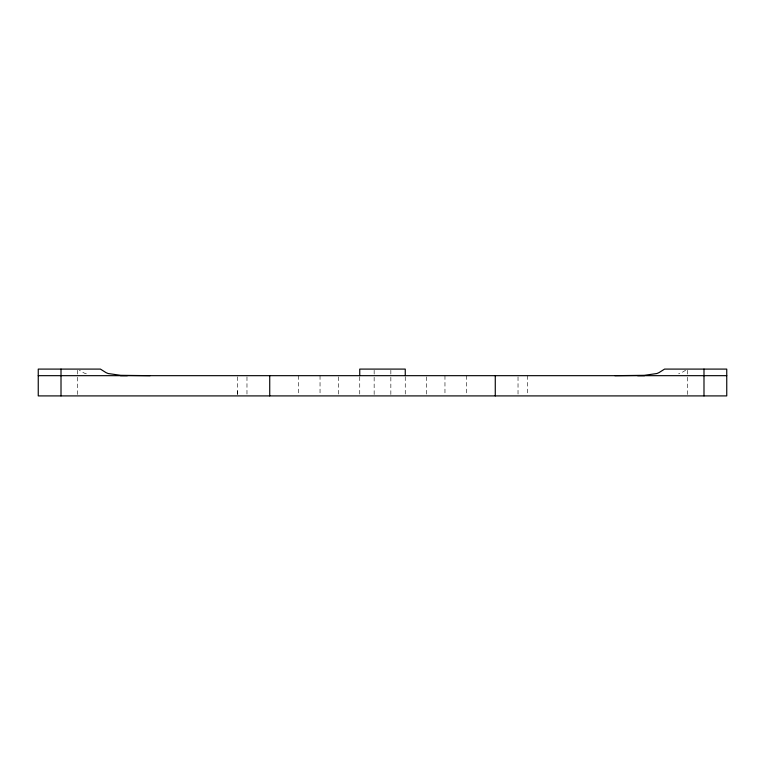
<?xml version="1.0" encoding="UTF-8"?>
<svg xmlns="http://www.w3.org/2000/svg" width="765" height="765" viewBox="0 0 765 765"><rect width="100%" height="100%" fill="white"/><g stroke="black" fill="none" stroke-linecap="round" stroke-linejoin="round"><path stroke-width="0.57" stroke-dasharray="3.83 2.87" d="M237.351 394.778L237.351 389.156M685.65 370.25L681.883 372.536A24.27 21.018 -90 0 1 679.502 373.54L678.631 373.817M86.368 373.817L85.498 373.54A24.27 21.018 90 0 1 83.117 372.536L79.35 370.25M687.41 370.26L687.41 376.093M687.41 377.26L687.41 394.74M527.649 375.672L527.649 394.711M518.029 376.858L518.029 394.711M466.707 375.672L466.707 394.711M444.962 375.672L444.962 394.711M426.497 376.858L426.497 395.907M405.259 376.858L405.259 394.711M390.848 370.26L390.848 376.093M390.848 377.26L390.848 395.907M374.152 370.26L374.152 376.093M374.152 377.26L374.152 395.907M359.741 376.858L359.741 394.711M338.503 376.858L338.503 395.907M320.038 375.672L320.038 394.711M298.293 375.672L298.293 394.711M246.971 376.858L246.971 394.711M237.351 376.801L237.351 394.635M77.59 370.26L77.59 376.093M77.59 377.26L77.59 394.74"/><path stroke-width="1.15" d="M644.589 375.663L637.608 375.672M38.25 375.672L726.75 375.672M127.392 375.672L120.411 375.663M150.15 375.672L120.707 375.328L108.248 373.54A24.27 21.018 90 0 1 105.876 372.536L100.425 369.093L38.25 369.093L38.25 395.907L726.75 395.907L726.75 369.093L664.575 369.093L659.124 372.536A24.27 21.018 -90 0 1 656.752 373.54L644.293 375.328L614.85 375.672M703.991 369.093L703.991 395.907M495.271 375.672L495.271 395.907M405.259 375.672L405.259 369.093L359.741 369.093L359.741 375.672M269.729 375.672L269.729 395.907M61.009 369.093L61.009 395.907"/></g></svg>
